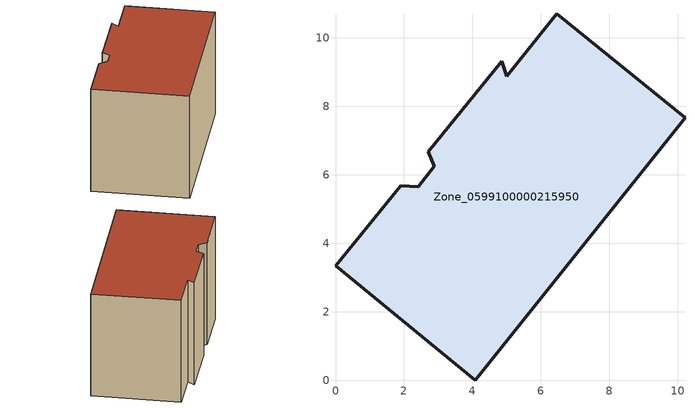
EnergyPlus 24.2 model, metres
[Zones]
Zone_0599100000215950
 floor ground (C_G): 2.7,6.67 4.86,9.32 5,8.87 6.46,10.7 10.21,7.66 4.08,0 0,3.34 1.9,5.68 2.42,5.65 2.89,6.24 z0
 wall outside (C_F): 4.08,0 10.21,7.66 6.46,10.7 5,8.87 4.86,9.32 2.7,6.67 2.89,6.24 2.42,5.65 1.9,5.68 0,3.34 4.08,0 z0:6.02
 roof outside (C_R): 6.46,10.7 5,8.87 4.86,9.32 2.7,6.67 2.89,6.24 2.42,5.65 1.9,5.68 0,3.34 4.08,0 10.21,7.66 z6.02
[BUILDING]
Pand.0599100000215950: North Axis=0; Terrain=City; Loads Convergence Tolerance Value=0.04; Temperature Convergence Tolerance Value=0.4; Solar Distribution=FullExterior; Maximum Number of Warmup Days=25; Minimum Number of Warmup Days=1
[Site:Location]
Rotterdam.The.Hague.AP_ZH_NLD Design_Conditions: Latitude=51.96; Longitude=4.45; Time Zone=1; Elevation=-4.5
[SITE:GROUNDTEMPERATURE:BUILDINGSURFACE]
18, 18, 18, 18, 18, 18, 18, 18, 18, 18, 18, 18
[MATERIAL] Thermal Absorptance=0.9; Solar Absorptance=0.7; Visible Absorptance=0.7
Name | Roughness | Thickness | Conductivity | Density | Specific Heat
G.TC.1946 | MediumSmooth | 0.15 | 1 | 540 | 1210
F.TC.1946 | Rough | 0.3 | 0.857143 | 1920 | 840
R.TC.1946 | MediumRough | 0.2 | 0.909091 | 1500 | 1000
[CONSTRUCTION]
C_G: G.TC.1946
C_F: F.TC.1946
C_R: R.TC.1946
[ZONE]
Zone_0599100000215950: Type=1; Multiplier=1; Ceiling Height=Autocalculate; Volume=Autocalculate; Floor Area=autocalculate; Part of Total Floor Area=Yes
[ZONEINFILTRATION:DESIGNFLOWRATE]
Infil_Zone_0599100000215950: Zone or ZoneList or Space or SpaceList=Zone_0599100000215950; Schedule=AlwaysOn; Design Flow Rate Calculation Method=Flow/Area; Flow Rate per Floor Area=0.003; Constant Term Coefficient=1; Temperature Term Coefficient=0; Velocity Term Coefficient=0; Velocity Squared Term Coefficient=0
[HVACTEMPLATE:ZONE:IDEALLOADSAIRSYSTEM]
Zone_0599100000215950: Maximum Heating Supply Air Temperature=50; Minimum Cooling Supply Air Temperature=13; Maximum Heating Supply Air Humidity Ratio=0.0156; Minimum Cooling Supply Air Humidity Ratio=0.0077; Heating Limit=NoLimit; Cooling Limit=NoLimit; Dehumidification Control Type=ConstantSensibleHeatRatio; Cooling Sensible Heat Ratio=0.7; Dehumidification Setpoint=60; Humidification Control Type=None; Humidification Setpoint=30; Outdoor Air Method=None; Outdoor Air Flow Rate per Person=0.00944; Outdoor Air Flow Rate per Zone Floor Area=0; Outdoor Air Flow Rate per Zone=0; Demand Controlled Ventilation Type=None; Outdoor Air Economizer Type=NoEconomizer; Heat Recovery Type=None; Sensible Heat Recovery Effectiveness=0.7; Latent Heat Recovery Effectiveness=0.65
[ZONECONTROL:THERMOSTAT]
ThermostatControl_Zone_0599100000215950: Zone or ZoneList=Zone_0599100000215950; Control Type Schedule=DualSetpointControlType; Control 1=Thermostat_Zone_0599100000215950; Temperature Difference Between Cutout And Setpoint=0
[THERMOSTATSETPOINT:DUALSETPOINT]
Thermostat_Zone_0599100000215950: Heating Setpoint Temperature Schedule=HeatingSetpoint_Zone_0599100000215950; Cooling Setpoint Temperature Schedule=CoolingSetpoint_Zone_0599100000215950
[SCHEDULE:COMPACT]
HeatingSetpoint_Zone_0599100000215950: Through: 12/31, For: AllDays, Until: 24:00, 21
CoolingSetpoint_Zone_0599100000215950: Through: 12/31, For: AllDays, Until: 24:00, 24
DualSetpointControlType: Through: 12/31, For: AllDays, Until: 24:00, 4
AlwaysOn: Through: 12/31, For: AllDays, Until: 24:00, 1
